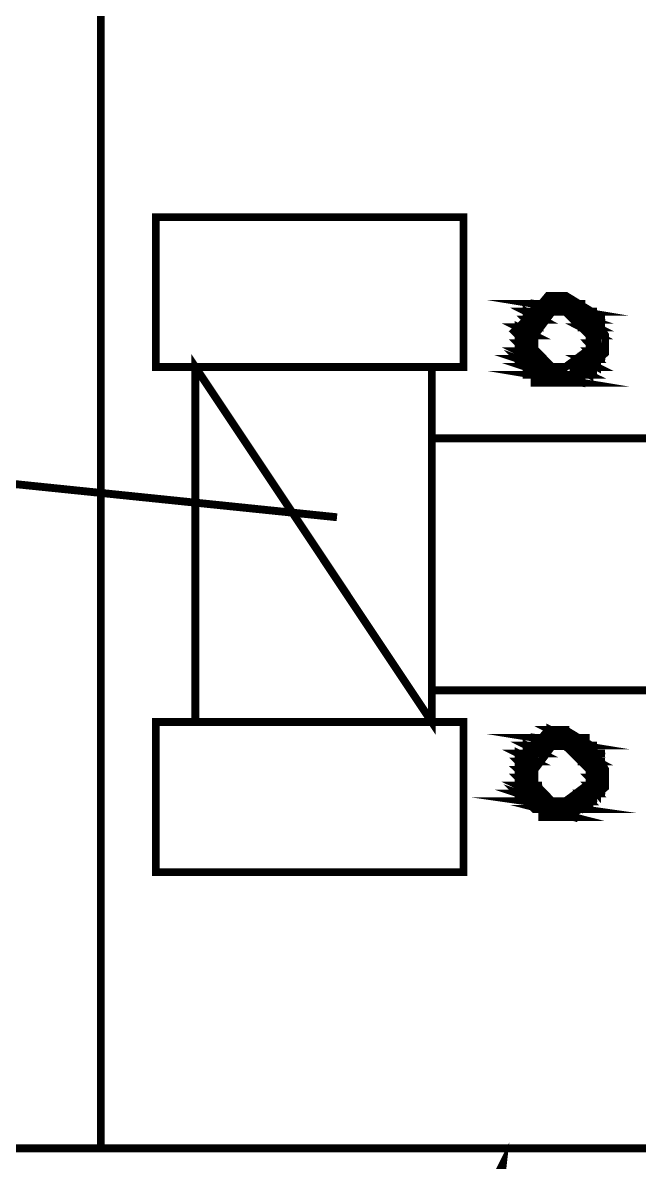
# Model space of a CAD drawing. Header units: metres. Extents: x -593 to 248, y 430 to 1024.
# Drawn here: x -253.6 to -250.28, y 799.16 to 805.29 of the extents above; entities that cross this region are included whole.
import ezdxf

# ---------------------------------------------------------------- set-up
doc = ezdxf.new("R2010")
doc.units = ezdxf.units.M
doc.header["$MEASUREMENT"] = 0
for name, color, linetype in [('C00-00-00-BLACK', 7, 'Continuous'), ('C00-7E-FF', 150, 'Continuous'), ('CFF-00-00', 1, 'Continuous')]:
    doc.layers.add(name, color=color, linetype=linetype)

msp = doc.modelspace()

# ---------------------------------------------------------------- linework, layer by layer
at = {"layer": 'C00-00-00-BLACK', "const_width": 0.0423}
for points in [[(-253.1778, 810.5149), (-253.1778, 799.2389)], [(-252.6698, 801.5299), (-252.6698, 803.4369)], [(-251.3978, 801.5299), (-251.3978, 803.4369)], [(-249.9978, 801.6999), (-251.3978, 801.6999), (-251.3978, 803.0539), (-249.9978, 803.0539)], [(-253.7728, 799.2389), (-245.4178, 799.2389)]]:
    msp.add_lwpolyline(points, dxfattribs=at)
for points in [[(-252.8818, 804.2419), (-251.2278, 804.2419), (-251.2278, 803.4369), (-252.8818, 803.4369), (-252.8818, 804.2419)], [(-250.4658, 803.5639), (-250.4658, 803.6079), (-250.5458, 803.7389), (-250.6768, 803.8189), (-250.7198, 803.8189), (-250.7728, 803.8189), (-250.9318, 803.6289), (-250.9318, 803.5639), (-250.9318, 803.5119), (-250.7728, 803.3529), (-250.7198, 803.3529), (-250.6558, 803.3529), (-250.4658, 803.5119), (-250.4658, 803.5639)], [(-250.5928, 803.7759), (-250.8458, 803.7759), (-250.5928, 803.7339), (-250.5928, 803.7759)], [(-250.8888, 803.7339), (-250.8048, 803.6909), (-250.8888, 803.6909), (-250.8888, 803.7339)], [(-250.8458, 803.7759), (-250.5928, 803.7339), (-250.8458, 803.7339), (-250.8458, 803.7759)], [(-250.8048, 803.7759), (-250.5928, 803.7759), (-250.8458, 803.7759), (-250.8048, 803.7759)], [(-250.7618, 803.7759), (-250.6358, 803.7759), (-250.8048, 803.7759), (-250.7618, 803.7759)], [(-250.8048, 803.7759), (-250.6358, 803.7759), (-250.5928, 803.7759), (-250.8048, 803.7759)], [(-250.6358, 803.7759), (-250.5928, 803.7759), (-250.8048, 803.7759), (-250.6358, 803.7759)], [(-250.6358, 803.7759), (-250.8048, 803.7759), (-250.5928, 803.7759), (-250.6358, 803.7759)], [(-250.7198, 803.7759), (-250.6788, 803.7759), (-250.7618, 803.7759), (-250.7198, 803.7759)], [(-250.7618, 803.7759), (-250.6788, 803.7759), (-250.6358, 803.7759), (-250.7618, 803.7759)], [(-250.6788, 803.7759), (-250.6358, 803.7759), (-250.7618, 803.7759), (-250.6788, 803.7759)], [(-250.6788, 803.7759), (-250.7618, 803.7759), (-250.6358, 803.7759), (-250.6788, 803.7759)], [(-250.6788, 803.7339), (-250.5498, 803.6909), (-250.6358, 803.6909), (-250.6788, 803.7339)], [(-250.8888, 803.6909), (-250.8458, 803.6499), (-250.9318, 803.6499), (-250.8888, 803.6909)], [(-250.7618, 803.7339), (-250.8888, 803.7339), (-250.8048, 803.6909), (-250.7618, 803.7339)], [(-250.8048, 803.6909), (-250.8888, 803.6909), (-250.8458, 803.6499), (-250.8048, 803.6909)], [(-250.8458, 803.7339), (-250.5498, 803.7339), (-250.8888, 803.7339), (-250.8458, 803.7339)], [(-250.8888, 803.7339), (-250.7198, 803.7339), (-250.6788, 803.7339), (-250.8888, 803.7339)], [(-250.7198, 803.7339), (-250.6788, 803.7339), (-250.8888, 803.7339), (-250.7198, 803.7339)], [(-250.7618, 803.7339), (-250.7198, 803.7339), (-250.8888, 803.7339), (-250.7618, 803.7339)], [(-250.7618, 803.7339), (-250.8888, 803.7339), (-250.7198, 803.7339), (-250.7618, 803.7339)], [(-250.8888, 803.6909), (-250.8048, 803.6909), (-250.7618, 803.6909), (-250.8888, 803.6909)], [(-250.8048, 803.6909), (-250.7618, 803.6909), (-250.8888, 803.6909), (-250.8048, 803.6909)], [(-250.8888, 803.6909), (-250.8048, 803.6909), (-250.7618, 803.6909), (-250.8888, 803.6909)], [(-250.8048, 803.6909), (-250.7618, 803.6909), (-250.8888, 803.6909), (-250.8048, 803.6909)], [(-250.5498, 803.5639), (-250.5498, 803.6069), (-250.6788, 803.7339), (-250.7198, 803.7339), (-250.7518, 803.7339), (-250.8458, 803.6069), (-250.8458, 803.5639), (-250.8458, 803.5329), (-250.7518, 803.4369), (-250.7198, 803.4369), (-250.6788, 803.4369), (-250.5498, 803.5329), (-250.5498, 803.5639)], [(-250.8458, 803.7339), (-250.5928, 803.7339), (-250.5498, 803.7339), (-250.8458, 803.7339)], [(-250.5928, 803.7339), (-250.5498, 803.7339), (-250.8458, 803.7339), (-250.5928, 803.7339)], [(-250.5928, 803.7339), (-250.8458, 803.7339), (-250.5498, 803.7339), (-250.5928, 803.7339)], [(-250.5498, 803.7339), (-250.6788, 803.7339), (-250.5498, 803.6909), (-250.5498, 803.7339)], [(-250.5498, 803.7339), (-250.7198, 803.7339), (-250.5498, 803.7339)], [(-250.7198, 803.7339), (-250.5498, 803.7339), (-250.6788, 803.7339), (-250.7198, 803.7339)], [(-250.5928, 803.6499), (-250.5088, 803.6069), (-250.5498, 803.6069), (-250.5928, 803.6499)], [(-250.6788, 803.7339), (-250.5498, 803.7339), (-250.5088, 803.7339), (-250.6788, 803.7339)], [(-250.5498, 803.7339), (-250.5088, 803.7339), (-250.6788, 803.7339), (-250.5498, 803.7339)], [(-250.5088, 803.6909), (-250.5928, 803.6909), (-250.5088, 803.6499), (-250.5088, 803.6909)], [(-250.6358, 803.6909), (-250.5498, 803.6909), (-250.5088, 803.6909), (-250.6358, 803.6909)], [(-250.5498, 803.6909), (-250.5088, 803.6909), (-250.6358, 803.6909), (-250.5498, 803.6909)], [(-250.5498, 803.6909), (-250.6358, 803.6909), (-250.5498, 803.6909)], [(-250.6358, 803.6909), (-250.5498, 803.6909), (-250.5928, 803.6909), (-250.6358, 803.6909)], [(-250.5928, 803.6909), (-250.5088, 803.6499), (-250.5928, 803.6499), (-250.5928, 803.6909)], [(-250.5088, 803.6909), (-250.4658, 803.6909), (-250.5928, 803.6909), (-250.5088, 803.6909)], [(-250.5088, 803.6909), (-250.5928, 803.6909), (-250.5498, 803.6909), (-250.5088, 803.6909)], [(-250.8458, 803.6499), (-250.9318, 803.6499), (-250.8458, 803.6069), (-250.8458, 803.6499)], [(-250.9318, 803.6499), (-250.8458, 803.6069), (-250.9318, 803.6069), (-250.9318, 803.6499)], [(-250.9318, 803.6499), (-250.8458, 803.6499), (-250.8048, 803.6499), (-250.9318, 803.6499)], [(-250.8458, 803.6499), (-250.8048, 803.6499), (-250.9318, 803.6499), (-250.8458, 803.6499)], [(-250.9318, 803.6499), (-250.8458, 803.6499), (-250.8048, 803.6499), (-250.9318, 803.6499)], [(-250.8458, 803.6499), (-250.8048, 803.6499), (-250.9318, 803.6499), (-250.8458, 803.6499)], [(-250.9318, 803.6069), (-250.8888, 803.5639), (-250.9318, 803.5639), (-250.9318, 803.6069)], [(-250.5088, 803.6499), (-250.5928, 803.6499), (-250.5088, 803.6069), (-250.5088, 803.6499)], [(-250.5928, 803.6499), (-250.5088, 803.6499), (-250.4658, 803.6499), (-250.5928, 803.6499)], [(-250.5088, 803.6499), (-250.4658, 803.6499), (-250.5928, 803.6499), (-250.5088, 803.6499)], [(-250.5498, 803.6069), (-250.5088, 803.5639), (-250.5498, 803.5639), (-250.5498, 803.6069)], [(-250.8888, 803.5639), (-250.9318, 803.5639), (-250.8888, 803.5219), (-250.8888, 803.5639)], [(-250.8888, 803.6069), (-250.9318, 803.6069), (-250.8888, 803.5639), (-250.8888, 803.6069)], [(-250.8888, 803.6069), (-250.8458, 803.6069), (-250.9318, 803.6069), (-250.8888, 803.6069)], [(-250.8888, 803.6069), (-250.9318, 803.6069), (-250.8458, 803.6069), (-250.8888, 803.6069)], [(-250.9318, 803.5639), (-250.8888, 803.5219), (-250.9318, 803.5219), (-250.9318, 803.5639)], [(-250.9318, 803.5639), (-250.8888, 803.5639), (-250.8458, 803.5639), (-250.9318, 803.5639)], [(-250.8888, 803.5639), (-250.8458, 803.5639), (-250.9318, 803.5639), (-250.8888, 803.5639)], [(-250.9318, 803.5639), (-250.8888, 803.5639), (-250.8458, 803.5639), (-250.9318, 803.5639)], [(-250.8888, 803.5639), (-250.8458, 803.5639), (-250.9318, 803.5639), (-250.8888, 803.5639)], [(-250.5088, 803.5639), (-250.5498, 803.5639), (-250.5088, 803.5219), (-250.5088, 803.5639)], [(-250.5088, 803.6069), (-250.5498, 803.6069), (-250.5088, 803.5639), (-250.5088, 803.6069)], [(-250.5498, 803.6069), (-250.5088, 803.6069), (-250.4658, 803.6069), (-250.5498, 803.6069)], [(-250.5088, 803.6069), (-250.4658, 803.6069), (-250.5498, 803.6069), (-250.5088, 803.6069)], [(-250.5498, 803.6069), (-250.5088, 803.6069), (-250.4658, 803.6069), (-250.5498, 803.6069)], [(-250.5088, 803.6069), (-250.4658, 803.6069), (-250.5498, 803.6069), (-250.5088, 803.6069)], [(-250.5498, 803.5639), (-250.5088, 803.5219), (-250.5498, 803.5219), (-250.5498, 803.5639)], [(-250.8888, 803.5219), (-250.9318, 803.5219), (-250.8458, 803.4799), (-250.8888, 803.5219)], [(-250.9318, 803.4799), (-250.8048, 803.4369), (-250.8888, 803.4369), (-250.9318, 803.4799)], [(-250.9318, 803.5219), (-250.8458, 803.4799), (-250.9318, 803.4799), (-250.9318, 803.5219)], [(-250.9318, 803.5219), (-250.8888, 803.5219), (-250.8458, 803.5219), (-250.9318, 803.5219)], [(-250.8888, 803.5219), (-250.8458, 803.5219), (-250.9318, 803.5219), (-250.8888, 803.5219)], [(-250.5498, 803.5219), (-250.5088, 803.4799), (-250.5928, 803.4799), (-250.5498, 803.5219)], [(-250.5088, 803.5219), (-250.5498, 803.5219), (-250.5088, 803.4799), (-250.5088, 803.5219)], [(-250.5498, 803.5219), (-250.5088, 803.5219), (-250.4658, 803.5219), (-250.5498, 803.5219)], [(-250.5088, 803.5219), (-250.4658, 803.5219), (-250.5498, 803.5219), (-250.5088, 803.5219)], [(-250.5498, 803.5219), (-250.5088, 803.5219), (-250.4658, 803.5219), (-250.5498, 803.5219)], [(-250.5088, 803.5219), (-250.4658, 803.5219), (-250.5498, 803.5219), (-250.5088, 803.5219)], [(-251.3978, 803.4369), (-252.6698, 803.4369), (-251.3978, 801.5299), (-251.3978, 803.4369)], [(-252.6698, 803.4369), (-251.3978, 801.5299), (-252.6698, 801.5299), (-252.6698, 803.4369)], [(-250.8458, 803.4799), (-250.9318, 803.4799), (-250.8048, 803.4369), (-250.8458, 803.4799)], [(-250.8048, 803.4369), (-250.8888, 803.4369), (-250.7618, 803.3949), (-250.8048, 803.4369)], [(-250.9318, 803.4799), (-250.8458, 803.4799), (-250.8048, 803.4799), (-250.9318, 803.4799)], [(-250.8458, 803.4799), (-250.8048, 803.4799), (-250.9318, 803.4799), (-250.8458, 803.4799)], [(-250.9318, 803.4799), (-250.8458, 803.4799), (-250.8048, 803.4799), (-250.9318, 803.4799)], [(-250.8458, 803.4799), (-250.8048, 803.4799), (-250.9318, 803.4799), (-250.8458, 803.4799)], [(-250.9318, 803.4799), (-250.8458, 803.4799), (-250.8048, 803.4799), (-250.9318, 803.4799)], [(-250.8458, 803.4799), (-250.8048, 803.4799), (-250.9318, 803.4799), (-250.8458, 803.4799)], [(-250.8888, 803.4369), (-250.7618, 803.3949), (-250.8888, 803.3949), (-250.8888, 803.4369)], [(-250.8888, 803.4369), (-250.8048, 803.4369), (-250.7618, 803.4369), (-250.8888, 803.4369)], [(-250.8048, 803.4369), (-250.7618, 803.4369), (-250.8888, 803.4369), (-250.8048, 803.4369)], [(-250.8888, 803.4369), (-250.8048, 803.4369), (-250.7618, 803.4369), (-250.8888, 803.4369)], [(-250.8048, 803.4369), (-250.7618, 803.4369), (-250.8888, 803.4369), (-250.8048, 803.4369)], [(-250.5498, 803.4369), (-250.6358, 803.4369), (-250.5498, 803.3949), (-250.5498, 803.4369)], [(-250.5088, 803.4799), (-250.5928, 803.4799), (-250.5088, 803.4369), (-250.5088, 803.4799)], [(-250.6358, 803.4369), (-250.5498, 803.3949), (-250.6358, 803.3949), (-250.6358, 803.4369)], [(-250.5928, 803.4369), (-250.5498, 803.4369), (-250.6358, 803.4369), (-250.5928, 803.4369)], [(-250.5928, 803.4799), (-250.5088, 803.4369), (-250.5928, 803.4369), (-250.5928, 803.4799)], [(-250.5928, 803.4799), (-250.5088, 803.4799), (-250.4658, 803.4799), (-250.5928, 803.4799)], [(-250.5088, 803.4799), (-250.4658, 803.4799), (-250.5928, 803.4799), (-250.5088, 803.4799)], [(-250.5498, 803.4369), (-250.5088, 803.4369), (-250.5928, 803.4369), (-250.5498, 803.4369)], [(-250.5498, 803.4369), (-250.5928, 803.4369), (-250.5088, 803.4369), (-250.5498, 803.4369)], [(-250.5498, 803.4369), (-250.5928, 803.4369), (-250.5498, 803.4369)], [(-250.5928, 803.3949), (-250.8458, 803.3949), (-250.5928, 803.3529), (-250.5928, 803.3949)], [(-250.7198, 803.3949), (-250.6788, 803.3949), (-250.8888, 803.3949), (-250.7198, 803.3949)], [(-250.7198, 803.3949), (-250.8888, 803.3949), (-250.7618, 803.3949), (-250.7198, 803.3949)], [(-250.8888, 803.3949), (-250.7198, 803.3949), (-250.6788, 803.3949), (-250.8888, 803.3949)], [(-250.7198, 803.3949), (-250.6788, 803.3949), (-250.8888, 803.3949), (-250.7198, 803.3949)], [(-250.5498, 803.3949), (-250.8888, 803.3949), (-250.5928, 803.3949), (-250.5498, 803.3949)], [(-250.8888, 803.3949), (-250.5928, 803.3949), (-250.8458, 803.3949), (-250.8888, 803.3949)], [(-250.8458, 803.3949), (-250.5928, 803.3529), (-250.8458, 803.3529), (-250.8458, 803.3949)], [(-250.8458, 803.3949), (-250.5928, 803.3949), (-250.5498, 803.3949), (-250.8458, 803.3949)], [(-250.5928, 803.3949), (-250.5498, 803.3949), (-250.8458, 803.3949), (-250.5928, 803.3949)], [(-250.6788, 803.3949), (-250.5498, 803.3949), (-250.7198, 803.3949), (-250.6788, 803.3949)], [(-250.7198, 803.3949), (-250.5498, 803.3949), (-250.5088, 803.3949), (-250.7198, 803.3949)], [(-250.5498, 803.3949), (-250.5088, 803.3949), (-250.7198, 803.3949), (-250.5498, 803.3949)], [(-250.6358, 803.3949), (-250.5498, 803.3949), (-250.6788, 803.3949), (-250.6358, 803.3949)], [(-250.6788, 803.3949), (-250.5498, 803.3949), (-250.5088, 803.3949), (-250.6788, 803.3949)], [(-250.5498, 803.3949), (-250.5088, 803.3949), (-250.6788, 803.3949), (-250.5498, 803.3949)], [(-250.5498, 803.3949), (-250.6788, 803.3949), (-250.5498, 803.3949)], [(-250.5498, 803.3949), (-250.6358, 803.3949), (-250.5498, 803.3949)], [(-250.5928, 803.3529), (-250.8458, 803.3529), (-250.6358, 803.3529), (-250.5928, 803.3529)], [(-250.8458, 803.3529), (-250.6358, 803.3529), (-250.8048, 803.3529), (-250.8458, 803.3529)], [(-250.8048, 803.3529), (-250.6358, 803.3529), (-250.5928, 803.3529), (-250.8048, 803.3529)], [(-250.6358, 803.3529), (-250.5928, 803.3529), (-250.8048, 803.3529), (-250.6358, 803.3529)], [(-250.6358, 803.3529), (-250.8048, 803.3529), (-250.6788, 803.3529), (-250.6358, 803.3529)], [(-250.8048, 803.3529), (-250.6788, 803.3529), (-250.7618, 803.3529), (-250.8048, 803.3529)], [(-250.6788, 803.3529), (-250.7618, 803.3529), (-250.7198, 803.3529), (-250.6788, 803.3529)], [(-250.7618, 803.3529), (-250.6788, 803.3529), (-250.6358, 803.3529), (-250.7618, 803.3529)], [(-250.6788, 803.3529), (-250.6358, 803.3529), (-250.7618, 803.3529), (-250.6788, 803.3529)], [(-252.8818, 801.5299), (-251.2278, 801.5299), (-251.2278, 800.7229), (-252.8818, 800.7229), (-252.8818, 801.5299)], [(-250.4658, 801.2309), (-250.4658, 801.2749), (-250.5458, 801.4059), (-250.6768, 801.4849), (-250.7198, 801.4849), (-250.7728, 801.4849), (-250.9318, 801.2949), (-250.9318, 801.2309), (-250.9318, 801.1789), (-250.7728, 801.0189), (-250.7198, 801.0189), (-250.6558, 801.0189), (-250.4658, 801.1789), (-250.4658, 801.2309)], [(-250.6788, 801.4879), (-250.7618, 801.4879), (-250.6788, 801.4449), (-250.6788, 801.4879)], [(-250.7618, 801.4879), (-250.6788, 801.4449), (-250.7618, 801.4449), (-250.7618, 801.4879)], [(-250.7198, 801.4879), (-250.6788, 801.4879), (-250.7618, 801.4879), (-250.7198, 801.4879)], [(-250.5928, 801.4449), (-250.8458, 801.4449), (-250.5928, 801.4039), (-250.5928, 801.4449)], [(-250.8888, 801.4039), (-250.8048, 801.3609), (-250.8888, 801.3609), (-250.8888, 801.4039)], [(-250.8458, 801.4449), (-250.5928, 801.4039), (-250.8458, 801.4039), (-250.8458, 801.4449)], [(-250.8048, 801.4449), (-250.5928, 801.4449), (-250.8458, 801.4449), (-250.8048, 801.4449)], [(-250.8458, 801.4449), (-250.5928, 801.4449), (-250.5498, 801.4449), (-250.8458, 801.4449)], [(-250.5928, 801.4449), (-250.5498, 801.4449), (-250.8458, 801.4449), (-250.5928, 801.4449)], [(-250.7618, 801.4449), (-250.6358, 801.4449), (-250.8048, 801.4449), (-250.7618, 801.4449)], [(-250.8048, 801.4449), (-250.6358, 801.4449), (-250.5928, 801.4449), (-250.8048, 801.4449)], [(-250.6358, 801.4449), (-250.5928, 801.4449), (-250.8048, 801.4449), (-250.6358, 801.4449)], [(-250.6358, 801.4449), (-250.8048, 801.4449), (-250.5928, 801.4449), (-250.6358, 801.4449)], [(-250.6788, 801.4449), (-250.7618, 801.4449), (-250.6358, 801.4449), (-250.6788, 801.4449)], [(-250.6358, 801.4039), (-250.5498, 801.3609), (-250.5928, 801.3609), (-250.6358, 801.4039)], [(-250.8458, 801.3609), (-250.9318, 801.3609), (-250.8458, 801.3179), (-250.8458, 801.3609)], [(-250.8048, 801.4039), (-250.8888, 801.4039), (-250.8048, 801.3609), (-250.8048, 801.4039)], [(-250.9318, 801.3609), (-250.8458, 801.3179), (-250.9318, 801.3179), (-250.9318, 801.3609)], [(-250.8888, 801.3609), (-250.8458, 801.3609), (-250.9318, 801.3609), (-250.8888, 801.3609)], [(-250.9318, 801.3609), (-250.8458, 801.3609), (-250.8048, 801.3609), (-250.9318, 801.3609)], [(-250.8458, 801.3609), (-250.8048, 801.3609), (-250.9318, 801.3609), (-250.8458, 801.3609)], [(-250.8458, 801.4039), (-250.5498, 801.4039), (-250.8888, 801.4039), (-250.8458, 801.4039)], [(-250.8888, 801.4039), (-250.7198, 801.4039), (-250.6788, 801.4039), (-250.8888, 801.4039)], [(-250.7198, 801.4039), (-250.6788, 801.4039), (-250.8888, 801.4039), (-250.7198, 801.4039)], [(-250.7618, 801.4039), (-250.7198, 801.4039), (-250.8888, 801.4039), (-250.7618, 801.4039)], [(-250.7618, 801.4039), (-250.8888, 801.4039), (-250.7198, 801.4039), (-250.7618, 801.4039)], [(-250.8048, 801.4039), (-250.7618, 801.4039), (-250.8888, 801.4039), (-250.8048, 801.4039)], [(-250.8048, 801.4039), (-250.8888, 801.4039), (-250.7618, 801.4039), (-250.8048, 801.4039)], [(-250.8888, 801.4039), (-250.8048, 801.4039), (-250.7618, 801.4039), (-250.8888, 801.4039)], [(-250.8048, 801.4039), (-250.7618, 801.4039), (-250.8888, 801.4039), (-250.8048, 801.4039)], [(-250.8048, 801.3609), (-250.8888, 801.3609), (-250.8458, 801.3609), (-250.8048, 801.3609)], [(-250.5928, 801.4039), (-250.8458, 801.4039), (-250.5498, 801.4039), (-250.5928, 801.4039)], [(-250.5498, 801.2309), (-250.5498, 801.2739), (-250.6788, 801.4009), (-250.7198, 801.4009), (-250.7518, 801.4009), (-250.8458, 801.2739), (-250.8458, 801.2309), (-250.8458, 801.1999), (-250.7518, 801.1039), (-250.7198, 801.1039), (-250.6788, 801.1039), (-250.5498, 801.1999), (-250.5498, 801.2309)], [(-250.5498, 801.4039), (-250.7198, 801.4039), (-250.5498, 801.4039)], [(-250.7198, 801.4039), (-250.5498, 801.4039), (-250.6788, 801.4039), (-250.7198, 801.4039)], [(-250.5498, 801.4039), (-250.6358, 801.4039), (-250.5498, 801.3609), (-250.5498, 801.4039)], [(-250.6788, 801.4039), (-250.5498, 801.4039), (-250.5088, 801.4039), (-250.6788, 801.4039)], [(-250.5498, 801.4039), (-250.5088, 801.4039), (-250.6788, 801.4039), (-250.5498, 801.4039)], [(-250.5498, 801.4039), (-250.6788, 801.4039), (-250.5498, 801.4039)], [(-250.6788, 801.4039), (-250.5498, 801.4039), (-250.6358, 801.4039), (-250.6788, 801.4039)], [(-250.5088, 801.3609), (-250.5928, 801.3609), (-250.5088, 801.3179), (-250.5088, 801.3609)], [(-250.6358, 801.4039), (-250.5498, 801.4039), (-250.5088, 801.4039), (-250.6358, 801.4039)], [(-250.5498, 801.4039), (-250.5088, 801.4039), (-250.6358, 801.4039), (-250.5498, 801.4039)], [(-250.5928, 801.3609), (-250.5088, 801.3179), (-250.5928, 801.3179), (-250.5928, 801.3609)], [(-250.5088, 801.3609), (-250.4658, 801.3609), (-250.5928, 801.3609), (-250.5088, 801.3609)], [(-250.5088, 801.3609), (-250.5928, 801.3609), (-250.5498, 801.3609), (-250.5088, 801.3609)], [(-250.8458, 801.3179), (-250.9318, 801.3179), (-250.8888, 801.2749), (-250.8458, 801.3179)], [(-250.9318, 801.3179), (-250.8888, 801.2749), (-250.9318, 801.2749), (-250.9318, 801.3179)], [(-250.9318, 801.3179), (-250.8458, 801.3179), (-250.8048, 801.3179), (-250.9318, 801.3179)], [(-250.8458, 801.3179), (-250.8048, 801.3179), (-250.9318, 801.3179), (-250.8458, 801.3179)], [(-250.9318, 801.2729), (-250.8888, 801.2309), (-250.9318, 801.2309), (-250.9318, 801.2729)], [(-250.5928, 801.3179), (-250.5088, 801.3179), (-250.4658, 801.3179), (-250.5928, 801.3179)], [(-250.5088, 801.3179), (-250.4658, 801.3179), (-250.5928, 801.3179), (-250.5088, 801.3179)], [(-250.5088, 801.3179), (-250.5928, 801.3179), (-250.5088, 801.3179)], [(-250.5928, 801.3179), (-250.5088, 801.3179), (-250.5498, 801.3179), (-250.5928, 801.3179)], [(-250.5088, 801.3179), (-250.5498, 801.3179), (-250.5088, 801.2749), (-250.5088, 801.3179)], [(-250.5498, 801.3179), (-250.5088, 801.2749), (-250.5498, 801.2749), (-250.5498, 801.3179)], [(-250.5498, 801.2729), (-250.5088, 801.2309), (-250.5498, 801.2309), (-250.5498, 801.2729)], [(-250.8888, 801.2729), (-250.9318, 801.2729), (-250.8888, 801.2309), (-250.8888, 801.2729)], [(-250.8888, 801.2309), (-250.9318, 801.2309), (-250.8888, 801.1879), (-250.8888, 801.2309)], [(-250.9318, 801.2729), (-250.8888, 801.2729), (-250.8458, 801.2729), (-250.9318, 801.2729)], [(-250.8888, 801.2729), (-250.8458, 801.2729), (-250.9318, 801.2729), (-250.8888, 801.2729)], [(-250.9318, 801.2729), (-250.8888, 801.2729), (-250.8458, 801.2729), (-250.9318, 801.2729)], [(-250.8888, 801.2729), (-250.8458, 801.2729), (-250.9318, 801.2729), (-250.8888, 801.2729)], [(-250.9318, 801.2309), (-250.8888, 801.1879), (-250.9318, 801.1879), (-250.9318, 801.2309)], [(-250.9318, 801.2309), (-250.8888, 801.2309), (-250.8458, 801.2309), (-250.9318, 801.2309)], [(-250.8888, 801.2309), (-250.8458, 801.2309), (-250.9318, 801.2309), (-250.8888, 801.2309)], [(-250.5088, 801.2729), (-250.5498, 801.2729), (-250.5088, 801.2309), (-250.5088, 801.2729)], [(-250.5088, 801.2309), (-250.5498, 801.2309), (-250.5088, 801.1879), (-250.5088, 801.2309)], [(-250.5498, 801.2729), (-250.5088, 801.2729), (-250.4658, 801.2729), (-250.5498, 801.2729)], [(-250.5088, 801.2729), (-250.4658, 801.2729), (-250.5498, 801.2729), (-250.5088, 801.2729)], [(-250.5498, 801.2309), (-250.5088, 801.1879), (-250.5498, 801.1879), (-250.5498, 801.2309)], [(-250.5498, 801.2309), (-250.5088, 801.2309), (-250.4658, 801.2309), (-250.5498, 801.2309)], [(-250.5088, 801.2309), (-250.4658, 801.2309), (-250.5498, 801.2309), (-250.5088, 801.2309)], [(-250.8458, 801.1879), (-250.9318, 801.1879), (-250.8458, 801.1459), (-250.8458, 801.1879)], [(-250.9318, 801.1459), (-250.8048, 801.1039), (-250.8888, 801.1039), (-250.9318, 801.1459)], [(-250.9318, 801.1879), (-250.8458, 801.1459), (-250.9318, 801.1459), (-250.9318, 801.1879)], [(-250.8458, 801.1879), (-250.8048, 801.1879), (-250.9318, 801.1879), (-250.8458, 801.1879)], [(-250.8458, 801.1879), (-250.9318, 801.1879), (-250.8888, 801.1879), (-250.8458, 801.1879)], [(-250.9318, 801.1879), (-250.8458, 801.1879), (-250.8048, 801.1879), (-250.9318, 801.1879)], [(-250.8458, 801.1879), (-250.8048, 801.1879), (-250.9318, 801.1879), (-250.8458, 801.1879)], [(-250.5498, 801.1879), (-250.5088, 801.1459), (-250.5928, 801.1459), (-250.5498, 801.1879)], [(-250.5088, 801.1879), (-250.5498, 801.1879), (-250.5088, 801.1459), (-250.5088, 801.1879)], [(-250.5498, 801.1879), (-250.5088, 801.1879), (-250.4658, 801.1879), (-250.5498, 801.1879)], [(-250.5088, 801.1879), (-250.4658, 801.1879), (-250.5498, 801.1879), (-250.5088, 801.1879)], [(-250.8458, 801.1459), (-250.9318, 801.1459), (-250.8048, 801.1039), (-250.8458, 801.1459)], [(-250.9318, 801.1459), (-250.8458, 801.1459), (-250.8048, 801.1459), (-250.9318, 801.1459)], [(-250.8458, 801.1459), (-250.8048, 801.1459), (-250.9318, 801.1459), (-250.8458, 801.1459)], [(-250.8888, 801.1039), (-250.5928, 801.0619), (-250.8458, 801.0619), (-250.8888, 801.1039)], [(-250.5928, 801.1459), (-250.5498, 801.1039), (-250.6358, 801.1039), (-250.5928, 801.1459)], [(-250.5498, 801.1459), (-250.5928, 801.1459), (-250.5498, 801.1039), (-250.5498, 801.1459)], [(-250.5928, 801.1459), (-250.5088, 801.1459), (-250.4658, 801.1459), (-250.5928, 801.1459)], [(-250.5088, 801.1459), (-250.4658, 801.1459), (-250.5928, 801.1459), (-250.5088, 801.1459)], [(-250.5928, 801.1459), (-250.5088, 801.1459), (-250.4658, 801.1459), (-250.5928, 801.1459)], [(-250.5088, 801.1459), (-250.4658, 801.1459), (-250.5928, 801.1459), (-250.5088, 801.1459)], [(-250.5498, 801.1459), (-250.5088, 801.1459), (-250.5928, 801.1459), (-250.5498, 801.1459)], [(-250.5498, 801.1459), (-250.5928, 801.1459), (-250.5088, 801.1459), (-250.5498, 801.1459)], [(-250.5498, 801.1039), (-250.8888, 801.1039), (-250.5928, 801.0619), (-250.5498, 801.1039)], [(-250.6358, 801.0619), (-250.8048, 801.0619), (-250.6358, 801.0189), (-250.6358, 801.0619)], [(-250.8888, 801.1039), (-250.8048, 801.1039), (-250.7618, 801.1039), (-250.8888, 801.1039)], [(-250.8048, 801.1039), (-250.7618, 801.1039), (-250.8888, 801.1039), (-250.8048, 801.1039)], [(-250.8888, 801.1039), (-250.8048, 801.1039), (-250.7618, 801.1039), (-250.8888, 801.1039)], [(-250.8048, 801.1039), (-250.7618, 801.1039), (-250.8888, 801.1039), (-250.8048, 801.1039)], [(-250.7618, 801.1039), (-250.7198, 801.1039), (-250.8888, 801.1039), (-250.7618, 801.1039)], [(-250.7618, 801.1039), (-250.8888, 801.1039), (-250.8048, 801.1039), (-250.7618, 801.1039)], [(-250.7198, 801.1039), (-250.6788, 801.1039), (-250.8888, 801.1039), (-250.7198, 801.1039)], [(-250.7198, 801.1039), (-250.8888, 801.1039), (-250.7618, 801.1039), (-250.7198, 801.1039)], [(-250.8888, 801.1039), (-250.7198, 801.1039), (-250.6788, 801.1039), (-250.8888, 801.1039)], [(-250.7198, 801.1039), (-250.6788, 801.1039), (-250.8888, 801.1039), (-250.7198, 801.1039)], [(-250.8458, 801.0619), (-250.5928, 801.0619), (-250.5498, 801.0619), (-250.8458, 801.0619)], [(-250.5928, 801.0619), (-250.5498, 801.0619), (-250.8458, 801.0619), (-250.5928, 801.0619)], [(-250.8458, 801.0619), (-250.5928, 801.0619), (-250.5498, 801.0619), (-250.8458, 801.0619)], [(-250.5928, 801.0619), (-250.5498, 801.0619), (-250.8458, 801.0619), (-250.5928, 801.0619)], [(-250.5928, 801.0619), (-250.8458, 801.0619), (-250.6358, 801.0619), (-250.5928, 801.0619)], [(-250.8458, 801.0619), (-250.6358, 801.0619), (-250.8048, 801.0619), (-250.8458, 801.0619)], [(-250.8048, 801.0619), (-250.6358, 801.0189), (-250.8048, 801.0189), (-250.8048, 801.0619)], [(-250.6788, 801.1039), (-250.5498, 801.1039), (-250.7198, 801.1039), (-250.6788, 801.1039)], [(-250.7198, 801.1039), (-250.5498, 801.1039), (-250.5088, 801.1039), (-250.7198, 801.1039)], [(-250.5498, 801.1039), (-250.5088, 801.1039), (-250.7198, 801.1039), (-250.5498, 801.1039)], [(-250.6358, 801.1039), (-250.5498, 801.1039), (-250.6788, 801.1039), (-250.6358, 801.1039)], [(-250.6788, 801.1039), (-250.5498, 801.1039), (-250.5088, 801.1039), (-250.6788, 801.1039)], [(-250.5498, 801.1039), (-250.5088, 801.1039), (-250.6788, 801.1039), (-250.5498, 801.1039)], [(-250.5498, 801.1039), (-250.6788, 801.1039), (-250.5498, 801.1039)], [(-250.6358, 801.1039), (-250.5498, 801.1039), (-250.5088, 801.1039), (-250.6358, 801.1039)], [(-250.5498, 801.1039), (-250.5088, 801.1039), (-250.6358, 801.1039), (-250.5498, 801.1039)], [(-250.5498, 801.1039), (-250.6358, 801.1039), (-250.5498, 801.1039)], [(-250.6358, 801.0189), (-250.8048, 801.0189), (-250.6788, 801.0189), (-250.6358, 801.0189)], [(-250.8048, 801.0189), (-250.6788, 801.0189), (-250.7618, 801.0189), (-250.8048, 801.0189)], [(-250.6788, 801.0189), (-250.7618, 801.0189), (-250.7198, 801.0189), (-250.6788, 801.0189)], [(-250.7618, 801.0189), (-250.6788, 801.0189), (-250.6358, 801.0189), (-250.7618, 801.0189)], [(-250.6788, 801.0189), (-250.6358, 801.0189), (-250.7618, 801.0189), (-250.6788, 801.0189)]]:
    msp.add_lwpolyline(points, close=True, dxfattribs=at)
at = {"layer": 'C00-00-00-BLACK'}
for points in [[(-250.8048, 803.7759), (-250.5928, 803.7759), (-250.8458, 803.7759), (-250.8048, 803.7759)], [(-250.5928, 803.7759), (-250.8458, 803.7759), (-250.5928, 803.7339), (-250.5928, 803.7759)], [(-250.8458, 803.7759), (-250.5928, 803.7339), (-250.8458, 803.7339), (-250.8458, 803.7759)], [(-250.7618, 803.7759), (-250.6358, 803.7759), (-250.8048, 803.7759), (-250.7618, 803.7759)], [(-250.8048, 803.7759), (-250.6358, 803.7759), (-250.5928, 803.7759), (-250.8048, 803.7759)], [(-250.6358, 803.7759), (-250.5928, 803.7759), (-250.8048, 803.7759), (-250.6358, 803.7759)], [(-250.6358, 803.7759), (-250.8048, 803.7759), (-250.5928, 803.7759), (-250.6358, 803.7759)], [(-250.7198, 803.7759), (-250.6788, 803.7759), (-250.7618, 803.7759), (-250.7198, 803.7759)], [(-250.7618, 803.7759), (-250.6788, 803.7759), (-250.6358, 803.7759), (-250.7618, 803.7759)], [(-250.6788, 803.7759), (-250.6358, 803.7759), (-250.7618, 803.7759), (-250.6788, 803.7759)], [(-250.6788, 803.7759), (-250.7618, 803.7759), (-250.6358, 803.7759), (-250.6788, 803.7759)], [(-250.8458, 803.7339), (-250.5498, 803.7339), (-250.8888, 803.7339), (-250.8458, 803.7339)], [(-250.8888, 803.7339), (-250.7198, 803.7339), (-250.6788, 803.7339), (-250.8888, 803.7339)], [(-250.7198, 803.7339), (-250.6788, 803.7339), (-250.8888, 803.7339), (-250.7198, 803.7339)], [(-250.7618, 803.7339), (-250.7198, 803.7339), (-250.8888, 803.7339), (-250.7618, 803.7339)], [(-250.7618, 803.7339), (-250.8888, 803.7339), (-250.7198, 803.7339), (-250.7618, 803.7339)], [(-250.7618, 803.7339), (-250.8888, 803.7339), (-250.8048, 803.6909), (-250.7618, 803.7339)], [(-250.8888, 803.7339), (-250.8048, 803.6909), (-250.8888, 803.6909), (-250.8888, 803.7339)], [(-250.8458, 803.7339), (-250.5928, 803.7339), (-250.5498, 803.7339), (-250.8458, 803.7339)], [(-250.5928, 803.7339), (-250.5498, 803.7339), (-250.8458, 803.7339), (-250.5928, 803.7339)], [(-250.5928, 803.7339), (-250.8458, 803.7339), (-250.5498, 803.7339), (-250.5928, 803.7339)], [(-250.5498, 803.7339), (-250.7198, 803.7339), (-250.5498, 803.7339)], [(-250.7198, 803.7339), (-250.5498, 803.7339), (-250.6788, 803.7339), (-250.7198, 803.7339)], [(-250.6788, 803.7339), (-250.5498, 803.7339), (-250.5088, 803.7339), (-250.6788, 803.7339)], [(-250.5498, 803.7339), (-250.5088, 803.7339), (-250.6788, 803.7339), (-250.5498, 803.7339)], [(-250.5498, 803.7339), (-250.6788, 803.7339), (-250.5498, 803.6909), (-250.5498, 803.7339)], [(-250.6788, 803.7339), (-250.5498, 803.6909), (-250.6358, 803.6909), (-250.6788, 803.7339)], [(-250.8888, 803.6909), (-250.8458, 803.6499), (-250.9318, 803.6499), (-250.8888, 803.6909)], [(-250.9318, 803.6499), (-250.8458, 803.6499), (-250.8048, 803.6499), (-250.9318, 803.6499)], [(-250.8458, 803.6499), (-250.8048, 803.6499), (-250.9318, 803.6499), (-250.8458, 803.6499)], [(-250.9318, 803.6499), (-250.8458, 803.6499), (-250.8048, 803.6499), (-250.9318, 803.6499)], [(-250.8458, 803.6499), (-250.8048, 803.6499), (-250.9318, 803.6499), (-250.8458, 803.6499)], [(-250.8458, 803.6499), (-250.9318, 803.6499), (-250.8458, 803.6069), (-250.8458, 803.6499)], [(-250.9318, 803.6499), (-250.8458, 803.6069), (-250.9318, 803.6069), (-250.9318, 803.6499)], [(-250.8888, 803.6909), (-250.8048, 803.6909), (-250.7618, 803.6909), (-250.8888, 803.6909)], [(-250.8048, 803.6909), (-250.7618, 803.6909), (-250.8888, 803.6909), (-250.8048, 803.6909)], [(-250.8888, 803.6909), (-250.8048, 803.6909), (-250.7618, 803.6909), (-250.8888, 803.6909)], [(-250.8048, 803.6909), (-250.7618, 803.6909), (-250.8888, 803.6909), (-250.8048, 803.6909)], [(-250.8048, 803.6909), (-250.8888, 803.6909), (-250.8458, 803.6499), (-250.8048, 803.6909)], [(-250.6358, 803.6909), (-250.5498, 803.6909), (-250.5088, 803.6909), (-250.6358, 803.6909)], [(-250.5498, 803.6909), (-250.5088, 803.6909), (-250.6358, 803.6909), (-250.5498, 803.6909)], [(-250.5498, 803.6909), (-250.6358, 803.6909), (-250.5498, 803.6909)], [(-250.6358, 803.6909), (-250.5498, 803.6909), (-250.5928, 803.6909), (-250.6358, 803.6909)], [(-250.5088, 803.6909), (-250.4658, 803.6909), (-250.5928, 803.6909), (-250.5088, 803.6909)], [(-250.5088, 803.6909), (-250.5928, 803.6909), (-250.5498, 803.6909), (-250.5088, 803.6909)], [(-250.5088, 803.6909), (-250.5928, 803.6909), (-250.5088, 803.6499), (-250.5088, 803.6909)], [(-250.5928, 803.6909), (-250.5088, 803.6499), (-250.5928, 803.6499), (-250.5928, 803.6909)], [(-250.5928, 803.6499), (-250.5088, 803.6499), (-250.4658, 803.6499), (-250.5928, 803.6499)], [(-250.5088, 803.6499), (-250.4658, 803.6499), (-250.5928, 803.6499), (-250.5088, 803.6499)], [(-250.5088, 803.6499), (-250.5928, 803.6499), (-250.5088, 803.6069), (-250.5088, 803.6499)], [(-250.5928, 803.6499), (-250.5088, 803.6069), (-250.5498, 803.6069), (-250.5928, 803.6499)], [(-250.8888, 803.6069), (-250.8458, 803.6069), (-250.9318, 803.6069), (-250.8888, 803.6069)], [(-250.8888, 803.6069), (-250.9318, 803.6069), (-250.8458, 803.6069), (-250.8888, 803.6069)], [(-250.8888, 803.6069), (-250.9318, 803.6069), (-250.8888, 803.5639), (-250.8888, 803.6069)], [(-250.9318, 803.6069), (-250.8888, 803.5639), (-250.9318, 803.5639), (-250.9318, 803.6069)], [(-250.5498, 803.6069), (-250.5088, 803.6069), (-250.4658, 803.6069), (-250.5498, 803.6069)], [(-250.5088, 803.6069), (-250.4658, 803.6069), (-250.5498, 803.6069), (-250.5088, 803.6069)], [(-250.5498, 803.6069), (-250.5088, 803.6069), (-250.4658, 803.6069), (-250.5498, 803.6069)], [(-250.5088, 803.6069), (-250.4658, 803.6069), (-250.5498, 803.6069), (-250.5088, 803.6069)], [(-250.5088, 803.6069), (-250.5498, 803.6069), (-250.5088, 803.5639), (-250.5088, 803.6069)], [(-250.5498, 803.6069), (-250.5088, 803.5639), (-250.5498, 803.5639), (-250.5498, 803.6069)], [(-250.9318, 803.5639), (-250.8888, 803.5639), (-250.8458, 803.5639), (-250.9318, 803.5639)], [(-250.8888, 803.5639), (-250.8458, 803.5639), (-250.9318, 803.5639), (-250.8888, 803.5639)], [(-250.9318, 803.5639), (-250.8888, 803.5639), (-250.8458, 803.5639), (-250.9318, 803.5639)], [(-250.8888, 803.5639), (-250.8458, 803.5639), (-250.9318, 803.5639), (-250.8888, 803.5639)], [(-250.8888, 803.5639), (-250.9318, 803.5639), (-250.8888, 803.5219), (-250.8888, 803.5639)], [(-250.9318, 803.5639), (-250.8888, 803.5219), (-250.9318, 803.5219), (-250.9318, 803.5639)], [(-250.9318, 803.5219), (-250.8888, 803.5219), (-250.8458, 803.5219), (-250.9318, 803.5219)], [(-250.8888, 803.5219), (-250.8458, 803.5219), (-250.9318, 803.5219), (-250.8888, 803.5219)], [(-250.8888, 803.5219), (-250.9318, 803.5219), (-250.8458, 803.4799), (-250.8888, 803.5219)], [(-250.9318, 803.5219), (-250.8458, 803.4799), (-250.9318, 803.4799), (-250.9318, 803.5219)], [(-250.5498, 803.5219), (-250.5088, 803.4799), (-250.5928, 803.4799), (-250.5498, 803.5219)], [(-250.5088, 803.5639), (-250.5498, 803.5639), (-250.5088, 803.5219), (-250.5088, 803.5639)], [(-250.5498, 803.5639), (-250.5088, 803.5219), (-250.5498, 803.5219), (-250.5498, 803.5639)], [(-250.5498, 803.5219), (-250.5088, 803.5219), (-250.4658, 803.5219), (-250.5498, 803.5219)], [(-250.5088, 803.5219), (-250.4658, 803.5219), (-250.5498, 803.5219), (-250.5088, 803.5219)], [(-250.5498, 803.5219), (-250.5088, 803.5219), (-250.4658, 803.5219), (-250.5498, 803.5219)], [(-250.5088, 803.5219), (-250.4658, 803.5219), (-250.5498, 803.5219), (-250.5088, 803.5219)], [(-250.5088, 803.5219), (-250.5498, 803.5219), (-250.5088, 803.4799), (-250.5088, 803.5219)], [(-250.9318, 803.4799), (-250.8458, 803.4799), (-250.8048, 803.4799), (-250.9318, 803.4799)], [(-250.8458, 803.4799), (-250.8048, 803.4799), (-250.9318, 803.4799), (-250.8458, 803.4799)], [(-250.9318, 803.4799), (-250.8458, 803.4799), (-250.8048, 803.4799), (-250.9318, 803.4799)], [(-250.8458, 803.4799), (-250.8048, 803.4799), (-250.9318, 803.4799), (-250.8458, 803.4799)], [(-250.9318, 803.4799), (-250.8458, 803.4799), (-250.8048, 803.4799), (-250.9318, 803.4799)], [(-250.8458, 803.4799), (-250.8048, 803.4799), (-250.9318, 803.4799), (-250.8458, 803.4799)], [(-250.8458, 803.4799), (-250.9318, 803.4799), (-250.8048, 803.4369), (-250.8458, 803.4799)], [(-250.9318, 803.4799), (-250.8048, 803.4369), (-250.8888, 803.4369), (-250.9318, 803.4799)], [(-250.5928, 803.4799), (-250.5088, 803.4799), (-250.4658, 803.4799), (-250.5928, 803.4799)], [(-250.5088, 803.4799), (-250.4658, 803.4799), (-250.5928, 803.4799), (-250.5088, 803.4799)], [(-250.5088, 803.4799), (-250.5928, 803.4799), (-250.5088, 803.4369), (-250.5088, 803.4799)], [(-250.5928, 803.4799), (-250.5088, 803.4369), (-250.5928, 803.4369), (-250.5928, 803.4799)], [(-251.3978, 803.4369), (-252.6698, 803.4369), (-251.3978, 801.5299), (-251.3978, 803.4369)], [(-252.6698, 803.4369), (-251.3978, 801.5299), (-252.6698, 801.5299), (-252.6698, 803.4369)], [(-250.8888, 803.4369), (-250.8048, 803.4369), (-250.7618, 803.4369), (-250.8888, 803.4369)], [(-250.8048, 803.4369), (-250.7618, 803.4369), (-250.8888, 803.4369), (-250.8048, 803.4369)], [(-250.8888, 803.4369), (-250.8048, 803.4369), (-250.7618, 803.4369), (-250.8888, 803.4369)], [(-250.8048, 803.4369), (-250.7618, 803.4369), (-250.8888, 803.4369), (-250.8048, 803.4369)], [(-250.8048, 803.4369), (-250.8888, 803.4369), (-250.7618, 803.3949), (-250.8048, 803.4369)], [(-250.8888, 803.4369), (-250.7618, 803.3949), (-250.8888, 803.3949), (-250.8888, 803.4369)], [(-250.7198, 803.3949), (-250.6788, 803.3949), (-250.8888, 803.3949), (-250.7198, 803.3949)], [(-250.7198, 803.3949), (-250.8888, 803.3949), (-250.7618, 803.3949), (-250.7198, 803.3949)], [(-250.8888, 803.3949), (-250.7198, 803.3949), (-250.6788, 803.3949), (-250.8888, 803.3949)], [(-250.7198, 803.3949), (-250.6788, 803.3949), (-250.8888, 803.3949), (-250.7198, 803.3949)], [(-250.5498, 803.3949), (-250.8888, 803.3949), (-250.5928, 803.3949), (-250.5498, 803.3949)], [(-250.8888, 803.3949), (-250.5928, 803.3949), (-250.8458, 803.3949), (-250.8888, 803.3949)], [(-250.8458, 803.3949), (-250.5928, 803.3949), (-250.5498, 803.3949), (-250.8458, 803.3949)], [(-250.5928, 803.3949), (-250.5498, 803.3949), (-250.8458, 803.3949), (-250.5928, 803.3949)], [(-250.5928, 803.3949), (-250.8458, 803.3949), (-250.5928, 803.3529), (-250.5928, 803.3949)], [(-250.8458, 803.3949), (-250.5928, 803.3529), (-250.8458, 803.3529), (-250.8458, 803.3949)], [(-250.6788, 803.3949), (-250.5498, 803.3949), (-250.7198, 803.3949), (-250.6788, 803.3949)], [(-250.7198, 803.3949), (-250.5498, 803.3949), (-250.5088, 803.3949), (-250.7198, 803.3949)], [(-250.5498, 803.3949), (-250.5088, 803.3949), (-250.7198, 803.3949), (-250.5498, 803.3949)], [(-250.6358, 803.3949), (-250.5498, 803.3949), (-250.6788, 803.3949), (-250.6358, 803.3949)], [(-250.6788, 803.3949), (-250.5498, 803.3949), (-250.5088, 803.3949), (-250.6788, 803.3949)], [(-250.5498, 803.3949), (-250.5088, 803.3949), (-250.6788, 803.3949), (-250.5498, 803.3949)], [(-250.5498, 803.3949), (-250.6788, 803.3949), (-250.5498, 803.3949)], [(-250.5928, 803.4369), (-250.5498, 803.4369), (-250.6358, 803.4369), (-250.5928, 803.4369)], [(-250.5498, 803.4369), (-250.6358, 803.4369), (-250.5498, 803.3949), (-250.5498, 803.4369)], [(-250.6358, 803.4369), (-250.5498, 803.3949), (-250.6358, 803.3949), (-250.6358, 803.4369)], [(-250.5498, 803.3949), (-250.6358, 803.3949), (-250.5498, 803.3949)], [(-250.5498, 803.4369), (-250.5088, 803.4369), (-250.5928, 803.4369), (-250.5498, 803.4369)], [(-250.5498, 803.4369), (-250.5928, 803.4369), (-250.5088, 803.4369), (-250.5498, 803.4369)], [(-250.5498, 803.4369), (-250.5928, 803.4369), (-250.5498, 803.4369)], [(-250.5928, 803.3529), (-250.8458, 803.3529), (-250.6358, 803.3529), (-250.5928, 803.3529)], [(-250.8458, 803.3529), (-250.6358, 803.3529), (-250.8048, 803.3529), (-250.8458, 803.3529)], [(-250.8048, 803.3529), (-250.6358, 803.3529), (-250.5928, 803.3529), (-250.8048, 803.3529)], [(-250.6358, 803.3529), (-250.5928, 803.3529), (-250.8048, 803.3529), (-250.6358, 803.3529)], [(-250.6358, 803.3529), (-250.8048, 803.3529), (-250.6788, 803.3529), (-250.6358, 803.3529)], [(-250.8048, 803.3529), (-250.6788, 803.3529), (-250.7618, 803.3529), (-250.8048, 803.3529)], [(-250.6788, 803.3529), (-250.7618, 803.3529), (-250.7198, 803.3529), (-250.6788, 803.3529)], [(-250.7618, 803.3529), (-250.6788, 803.3529), (-250.6358, 803.3529), (-250.7618, 803.3529)], [(-250.6788, 803.3529), (-250.6358, 803.3529), (-250.7618, 803.3529), (-250.6788, 803.3529)], [(-250.8048, 801.4449), (-250.5928, 801.4449), (-250.8458, 801.4449), (-250.8048, 801.4449)], [(-250.8458, 801.4449), (-250.5928, 801.4449), (-250.5498, 801.4449), (-250.8458, 801.4449)], [(-250.5928, 801.4449), (-250.5498, 801.4449), (-250.8458, 801.4449), (-250.5928, 801.4449)], [(-250.5928, 801.4449), (-250.8458, 801.4449), (-250.5928, 801.4039), (-250.5928, 801.4449)], [(-250.8458, 801.4449), (-250.5928, 801.4039), (-250.8458, 801.4039), (-250.8458, 801.4449)], [(-250.7618, 801.4449), (-250.6358, 801.4449), (-250.8048, 801.4449), (-250.7618, 801.4449)], [(-250.8048, 801.4449), (-250.6358, 801.4449), (-250.5928, 801.4449), (-250.8048, 801.4449)], [(-250.6358, 801.4449), (-250.5928, 801.4449), (-250.8048, 801.4449), (-250.6358, 801.4449)], [(-250.6358, 801.4449), (-250.8048, 801.4449), (-250.5928, 801.4449), (-250.6358, 801.4449)], [(-250.7198, 801.4879), (-250.6788, 801.4879), (-250.7618, 801.4879), (-250.7198, 801.4879)], [(-250.6788, 801.4879), (-250.7618, 801.4879), (-250.6788, 801.4449), (-250.6788, 801.4879)], [(-250.7618, 801.4879), (-250.6788, 801.4449), (-250.7618, 801.4449), (-250.7618, 801.4879)], [(-250.6788, 801.4449), (-250.7618, 801.4449), (-250.6358, 801.4449), (-250.6788, 801.4449)], [(-250.8458, 801.4039), (-250.5498, 801.4039), (-250.8888, 801.4039), (-250.8458, 801.4039)], [(-250.8888, 801.4039), (-250.7198, 801.4039), (-250.6788, 801.4039), (-250.8888, 801.4039)], [(-250.7198, 801.4039), (-250.6788, 801.4039), (-250.8888, 801.4039), (-250.7198, 801.4039)], [(-250.7618, 801.4039), (-250.7198, 801.4039), (-250.8888, 801.4039), (-250.7618, 801.4039)], [(-250.7618, 801.4039), (-250.8888, 801.4039), (-250.7198, 801.4039), (-250.7618, 801.4039)], [(-250.8048, 801.4039), (-250.7618, 801.4039), (-250.8888, 801.4039), (-250.8048, 801.4039)], [(-250.8048, 801.4039), (-250.8888, 801.4039), (-250.7618, 801.4039), (-250.8048, 801.4039)], [(-250.8888, 801.4039), (-250.8048, 801.4039), (-250.7618, 801.4039), (-250.8888, 801.4039)], [(-250.8048, 801.4039), (-250.7618, 801.4039), (-250.8888, 801.4039), (-250.8048, 801.4039)], [(-250.8048, 801.4039), (-250.8888, 801.4039), (-250.8048, 801.3609), (-250.8048, 801.4039)], [(-250.8888, 801.4039), (-250.8048, 801.3609), (-250.8888, 801.3609), (-250.8888, 801.4039)], [(-250.5928, 801.4039), (-250.8458, 801.4039), (-250.5498, 801.4039), (-250.5928, 801.4039)], [(-250.5498, 801.4039), (-250.7198, 801.4039), (-250.5498, 801.4039)], [(-250.7198, 801.4039), (-250.5498, 801.4039), (-250.6788, 801.4039), (-250.7198, 801.4039)], [(-250.6788, 801.4039), (-250.5498, 801.4039), (-250.5088, 801.4039), (-250.6788, 801.4039)], [(-250.5498, 801.4039), (-250.5088, 801.4039), (-250.6788, 801.4039), (-250.5498, 801.4039)], [(-250.5498, 801.4039), (-250.6788, 801.4039), (-250.5498, 801.4039)], [(-250.6788, 801.4039), (-250.5498, 801.4039), (-250.6358, 801.4039), (-250.6788, 801.4039)], [(-250.6358, 801.4039), (-250.5498, 801.4039), (-250.5088, 801.4039), (-250.6358, 801.4039)], [(-250.5498, 801.4039), (-250.5088, 801.4039), (-250.6358, 801.4039), (-250.5498, 801.4039)], [(-250.5498, 801.4039), (-250.6358, 801.4039), (-250.5498, 801.3609), (-250.5498, 801.4039)], [(-250.6358, 801.4039), (-250.5498, 801.3609), (-250.5928, 801.3609), (-250.6358, 801.4039)], [(-250.8888, 801.3609), (-250.8458, 801.3609), (-250.9318, 801.3609), (-250.8888, 801.3609)], [(-250.9318, 801.3609), (-250.8458, 801.3609), (-250.8048, 801.3609), (-250.9318, 801.3609)], [(-250.8458, 801.3609), (-250.8048, 801.3609), (-250.9318, 801.3609), (-250.8458, 801.3609)], [(-250.8458, 801.3609), (-250.9318, 801.3609), (-250.8458, 801.3179), (-250.8458, 801.3609)], [(-250.9318, 801.3609), (-250.8458, 801.3179), (-250.9318, 801.3179), (-250.9318, 801.3609)], [(-250.9318, 801.3179), (-250.8458, 801.3179), (-250.8048, 801.3179), (-250.9318, 801.3179)], [(-250.8458, 801.3179), (-250.8048, 801.3179), (-250.9318, 801.3179), (-250.8458, 801.3179)], [(-250.8458, 801.3179), (-250.9318, 801.3179), (-250.8888, 801.2749), (-250.8458, 801.3179)], [(-250.9318, 801.3179), (-250.8888, 801.2749), (-250.9318, 801.2749), (-250.9318, 801.3179)], [(-250.8048, 801.3609), (-250.8888, 801.3609), (-250.8458, 801.3609), (-250.8048, 801.3609)], [(-250.5088, 801.3609), (-250.4658, 801.3609), (-250.5928, 801.3609), (-250.5088, 801.3609)], [(-250.5088, 801.3609), (-250.5928, 801.3609), (-250.5498, 801.3609), (-250.5088, 801.3609)], [(-250.5088, 801.3609), (-250.5928, 801.3609), (-250.5088, 801.3179), (-250.5088, 801.3609)], [(-250.5928, 801.3609), (-250.5088, 801.3179), (-250.5928, 801.3179), (-250.5928, 801.3609)], [(-250.5928, 801.3179), (-250.5088, 801.3179), (-250.4658, 801.3179), (-250.5928, 801.3179)], [(-250.5088, 801.3179), (-250.4658, 801.3179), (-250.5928, 801.3179), (-250.5088, 801.3179)], [(-250.5088, 801.3179), (-250.5928, 801.3179), (-250.5088, 801.3179)], [(-250.5928, 801.3179), (-250.5088, 801.3179), (-250.5498, 801.3179), (-250.5928, 801.3179)], [(-250.5088, 801.3179), (-250.5498, 801.3179), (-250.5088, 801.2749), (-250.5088, 801.3179)], [(-250.5498, 801.3179), (-250.5088, 801.2749), (-250.5498, 801.2749), (-250.5498, 801.3179)], [(-250.9318, 801.2729), (-250.8888, 801.2729), (-250.8458, 801.2729), (-250.9318, 801.2729)], [(-250.8888, 801.2729), (-250.8458, 801.2729), (-250.9318, 801.2729), (-250.8888, 801.2729)], [(-250.9318, 801.2729), (-250.8888, 801.2729), (-250.8458, 801.2729), (-250.9318, 801.2729)], [(-250.8888, 801.2729), (-250.8458, 801.2729), (-250.9318, 801.2729), (-250.8888, 801.2729)], [(-250.8888, 801.2729), (-250.9318, 801.2729), (-250.8888, 801.2309), (-250.8888, 801.2729)], [(-250.9318, 801.2729), (-250.8888, 801.2309), (-250.9318, 801.2309), (-250.9318, 801.2729)], [(-250.5498, 801.2729), (-250.5088, 801.2729), (-250.4658, 801.2729), (-250.5498, 801.2729)], [(-250.5088, 801.2729), (-250.4658, 801.2729), (-250.5498, 801.2729), (-250.5088, 801.2729)], [(-250.5088, 801.2729), (-250.5498, 801.2729), (-250.5088, 801.2309), (-250.5088, 801.2729)], [(-250.5498, 801.2729), (-250.5088, 801.2309), (-250.5498, 801.2309), (-250.5498, 801.2729)], [(-250.9318, 801.2309), (-250.8888, 801.2309), (-250.8458, 801.2309), (-250.9318, 801.2309)], [(-250.8888, 801.2309), (-250.8458, 801.2309), (-250.9318, 801.2309), (-250.8888, 801.2309)], [(-250.8888, 801.2309), (-250.9318, 801.2309), (-250.8888, 801.1879), (-250.8888, 801.2309)], [(-250.9318, 801.2309), (-250.8888, 801.1879), (-250.9318, 801.1879), (-250.9318, 801.2309)], [(-250.5498, 801.2309), (-250.5088, 801.2309), (-250.4658, 801.2309), (-250.5498, 801.2309)], [(-250.5088, 801.2309), (-250.4658, 801.2309), (-250.5498, 801.2309), (-250.5088, 801.2309)], [(-250.5088, 801.2309), (-250.5498, 801.2309), (-250.5088, 801.1879), (-250.5088, 801.2309)], [(-250.5498, 801.2309), (-250.5088, 801.1879), (-250.5498, 801.1879), (-250.5498, 801.2309)], [(-250.8458, 801.1879), (-250.8048, 801.1879), (-250.9318, 801.1879), (-250.8458, 801.1879)], [(-250.8458, 801.1879), (-250.9318, 801.1879), (-250.8888, 801.1879), (-250.8458, 801.1879)], [(-250.9318, 801.1879), (-250.8458, 801.1879), (-250.8048, 801.1879), (-250.9318, 801.1879)], [(-250.8458, 801.1879), (-250.8048, 801.1879), (-250.9318, 801.1879), (-250.8458, 801.1879)], [(-250.8458, 801.1879), (-250.9318, 801.1879), (-250.8458, 801.1459), (-250.8458, 801.1879)], [(-250.9318, 801.1879), (-250.8458, 801.1459), (-250.9318, 801.1459), (-250.9318, 801.1879)], [(-250.9318, 801.1459), (-250.8458, 801.1459), (-250.8048, 801.1459), (-250.9318, 801.1459)], [(-250.8458, 801.1459), (-250.8048, 801.1459), (-250.9318, 801.1459), (-250.8458, 801.1459)], [(-250.8458, 801.1459), (-250.9318, 801.1459), (-250.8048, 801.1039), (-250.8458, 801.1459)], [(-250.9318, 801.1459), (-250.8048, 801.1039), (-250.8888, 801.1039), (-250.9318, 801.1459)], [(-250.5928, 801.1459), (-250.5498, 801.1039), (-250.6358, 801.1039), (-250.5928, 801.1459)], [(-250.5498, 801.1879), (-250.5088, 801.1459), (-250.5928, 801.1459), (-250.5498, 801.1879)], [(-250.5928, 801.1459), (-250.5088, 801.1459), (-250.4658, 801.1459), (-250.5928, 801.1459)], [(-250.5088, 801.1459), (-250.4658, 801.1459), (-250.5928, 801.1459), (-250.5088, 801.1459)], [(-250.5928, 801.1459), (-250.5088, 801.1459), (-250.4658, 801.1459), (-250.5928, 801.1459)], [(-250.5088, 801.1459), (-250.4658, 801.1459), (-250.5928, 801.1459), (-250.5088, 801.1459)], [(-250.5498, 801.1459), (-250.5088, 801.1459), (-250.5928, 801.1459), (-250.5498, 801.1459)], [(-250.5498, 801.1459), (-250.5928, 801.1459), (-250.5088, 801.1459), (-250.5498, 801.1459)], [(-250.5498, 801.1459), (-250.5928, 801.1459), (-250.5498, 801.1039), (-250.5498, 801.1459)], [(-250.5498, 801.1879), (-250.5088, 801.1879), (-250.4658, 801.1879), (-250.5498, 801.1879)], [(-250.5088, 801.1879), (-250.4658, 801.1879), (-250.5498, 801.1879), (-250.5088, 801.1879)], [(-250.5088, 801.1879), (-250.5498, 801.1879), (-250.5088, 801.1459), (-250.5088, 801.1879)], [(-250.8888, 801.1039), (-250.8048, 801.1039), (-250.7618, 801.1039), (-250.8888, 801.1039)], [(-250.8048, 801.1039), (-250.7618, 801.1039), (-250.8888, 801.1039), (-250.8048, 801.1039)], [(-250.8888, 801.1039), (-250.8048, 801.1039), (-250.7618, 801.1039), (-250.8888, 801.1039)], [(-250.8048, 801.1039), (-250.7618, 801.1039), (-250.8888, 801.1039), (-250.8048, 801.1039)], [(-250.7618, 801.1039), (-250.7198, 801.1039), (-250.8888, 801.1039), (-250.7618, 801.1039)], [(-250.7618, 801.1039), (-250.8888, 801.1039), (-250.8048, 801.1039), (-250.7618, 801.1039)], [(-250.7198, 801.1039), (-250.6788, 801.1039), (-250.8888, 801.1039), (-250.7198, 801.1039)], [(-250.7198, 801.1039), (-250.8888, 801.1039), (-250.7618, 801.1039), (-250.7198, 801.1039)], [(-250.8888, 801.1039), (-250.7198, 801.1039), (-250.6788, 801.1039), (-250.8888, 801.1039)], [(-250.7198, 801.1039), (-250.6788, 801.1039), (-250.8888, 801.1039), (-250.7198, 801.1039)], [(-250.5498, 801.1039), (-250.8888, 801.1039), (-250.5928, 801.0619), (-250.5498, 801.1039)], [(-250.8888, 801.1039), (-250.5928, 801.0619), (-250.8458, 801.0619), (-250.8888, 801.1039)], [(-250.6788, 801.1039), (-250.5498, 801.1039), (-250.7198, 801.1039), (-250.6788, 801.1039)], [(-250.7198, 801.1039), (-250.5498, 801.1039), (-250.5088, 801.1039), (-250.7198, 801.1039)], [(-250.5498, 801.1039), (-250.5088, 801.1039), (-250.7198, 801.1039), (-250.5498, 801.1039)], [(-250.6358, 801.1039), (-250.5498, 801.1039), (-250.6788, 801.1039), (-250.6358, 801.1039)], [(-250.6788, 801.1039), (-250.5498, 801.1039), (-250.5088, 801.1039), (-250.6788, 801.1039)], [(-250.5498, 801.1039), (-250.5088, 801.1039), (-250.6788, 801.1039), (-250.5498, 801.1039)], [(-250.5498, 801.1039), (-250.6788, 801.1039), (-250.5498, 801.1039)], [(-250.6358, 801.1039), (-250.5498, 801.1039), (-250.5088, 801.1039), (-250.6358, 801.1039)], [(-250.5498, 801.1039), (-250.5088, 801.1039), (-250.6358, 801.1039), (-250.5498, 801.1039)], [(-250.5498, 801.1039), (-250.6358, 801.1039), (-250.5498, 801.1039)], [(-250.8458, 801.0619), (-250.5928, 801.0619), (-250.5498, 801.0619), (-250.8458, 801.0619)], [(-250.5928, 801.0619), (-250.5498, 801.0619), (-250.8458, 801.0619), (-250.5928, 801.0619)], [(-250.8458, 801.0619), (-250.5928, 801.0619), (-250.5498, 801.0619), (-250.8458, 801.0619)], [(-250.5928, 801.0619), (-250.5498, 801.0619), (-250.8458, 801.0619), (-250.5928, 801.0619)], [(-250.5928, 801.0619), (-250.8458, 801.0619), (-250.6358, 801.0619), (-250.5928, 801.0619)], [(-250.8458, 801.0619), (-250.6358, 801.0619), (-250.8048, 801.0619), (-250.8458, 801.0619)], [(-250.6358, 801.0619), (-250.8048, 801.0619), (-250.6358, 801.0189), (-250.6358, 801.0619)], [(-250.8048, 801.0619), (-250.6358, 801.0189), (-250.8048, 801.0189), (-250.8048, 801.0619)], [(-250.6358, 801.0189), (-250.8048, 801.0189), (-250.6788, 801.0189), (-250.6358, 801.0189)], [(-250.8048, 801.0189), (-250.6788, 801.0189), (-250.7618, 801.0189), (-250.8048, 801.0189)], [(-250.6788, 801.0189), (-250.7618, 801.0189), (-250.7198, 801.0189), (-250.6788, 801.0189)], [(-250.7618, 801.0189), (-250.6788, 801.0189), (-250.6358, 801.0189), (-250.7618, 801.0189)], [(-250.6788, 801.0189), (-250.6358, 801.0189), (-250.7618, 801.0189), (-250.6788, 801.0189)]]:
    msp.add_lwpolyline(points, close=True, dxfattribs=at)
at = {"layer": 'C00-7E-FF', "const_width": 0.0423}
msp.add_lwpolyline([(-251.6938, 797.7999), (-251.0158, 799.1549), (-251.1848, 797.6719), (-251.6938, 797.7999)], close=True, dxfattribs=at)
at = {"layer": 'CFF-00-00', "const_width": 0.0423}
msp.add_lwpolyline([(-251.9078, 802.6299), (-265.5211, 804.0299)], dxfattribs=at)

doc.saveas('drawing.dxf')
